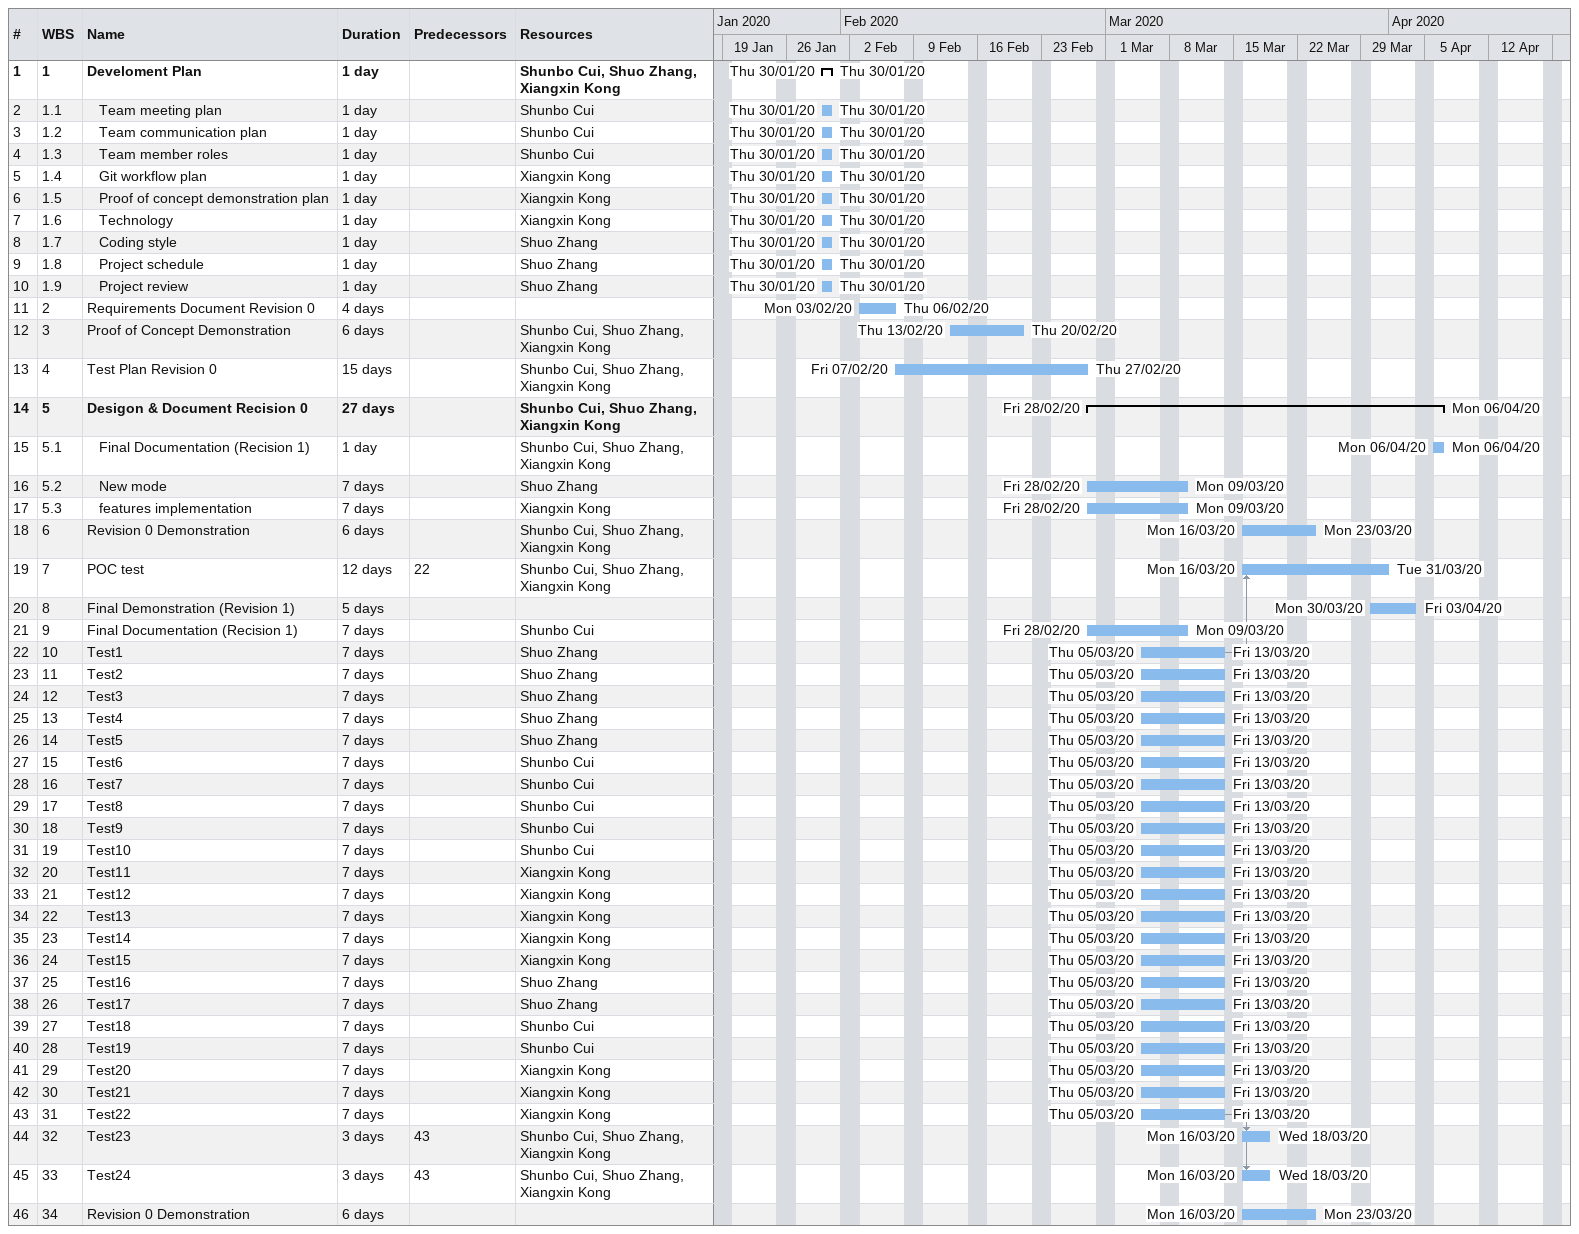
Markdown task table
| ID | WBS | Task | Duration | Start | Finish | Predecessors | Resources |
|---|---|---|---|---|---|---|---|
| 1 | 1 | **Develoment Plan** | 1d | 2020-01-30 | 2020-01-30 |  | Shunbo Cui, Shuo Zhang, Xiangxin Kong |
| 2 | 1.1 | Team meeting plan | 1d | 2020-01-30 | 2020-01-30 |  | Shunbo Cui |
| 3 | 1.2 | Team communication plan | 1d | 2020-01-30 | 2020-01-30 |  | Shunbo Cui |
| 4 | 1.3 | Team member roles | 1d | 2020-01-30 | 2020-01-30 |  | Shunbo Cui |
| 5 | 1.4 | Git workflow plan | 1d | 2020-01-30 | 2020-01-30 |  | Xiangxin Kong |
| 6 | 1.5 | Proof of concept demonstration plan | 1d | 2020-01-30 | 2020-01-30 |  | Xiangxin Kong |
| 7 | 1.6 | Technology | 1d | 2020-01-30 | 2020-01-30 |  | Xiangxin Kong |
| 8 | 1.7 | Coding style | 1d | 2020-01-30 | 2020-01-30 |  | Shuo Zhang |
| 9 | 1.8 | Project schedule | 1d | 2020-01-30 | 2020-01-30 |  | Shuo Zhang |
| 10 | 1.9 | Project review | 1d | 2020-01-30 | 2020-01-30 |  | Shuo Zhang |
| 11 | 2 | Requirements Document Revision 0 | 4d | 2020-02-03 | 2020-02-06 |  |  |
| 12 | 3 | Proof of Concept Demonstration | 6d | 2020-02-13 | 2020-02-20 |  | Shunbo Cui, Shuo Zhang, Xiangxin Kong |
| 13 | 4 | Test Plan Revision 0 | 15d | 2020-02-07 | 2020-02-27 |  | Shunbo Cui, Shuo Zhang, Xiangxin Kong |
| 14 | 5 | **Desigon & Document Recision 0** | 27d | 2020-02-28 | 2020-04-06 |  | Shunbo Cui, Shuo Zhang, Xiangxin Kong |
| 15 | 5.1 | Final Documentation (Recision 1) | 1d | 2020-04-06 | 2020-04-06 |  | Shunbo Cui, Shuo Zhang, Xiangxin Kong |
| 16 | 5.2 | New mode | 7d | 2020-02-28 | 2020-03-09 |  | Shuo Zhang |
| 17 | 5.3 | features implementation | 7d | 2020-02-28 | 2020-03-09 |  | Xiangxin Kong |
| 18 | 6 | Revision 0 Demonstration | 6d | 2020-03-16 | 2020-03-23 |  | Shunbo Cui, Shuo Zhang, Xiangxin Kong |
| 19 | 7 | POC test | 12d | 2020-03-16 | 2020-03-31 | 22 | Shunbo Cui, Shuo Zhang, Xiangxin Kong |
| 20 | 8 | Final Demonstration (Revision 1) | 5d | 2020-03-30 | 2020-04-03 |  |  |
| 21 | 9 | Final Documentation (Recision 1) | 7d | 2020-02-28 | 2020-03-09 |  | Shunbo Cui |
| 22 | 10 | Test1 | 7d | 2020-03-05 | 2020-03-13 |  | Shuo Zhang |
| 23 | 11 | Test2 | 7d | 2020-03-05 | 2020-03-13 |  | Shuo Zhang |
| 24 | 12 | Test3 | 7d | 2020-03-05 | 2020-03-13 |  | Shuo Zhang |
| 25 | 13 | Test4 | 7d | 2020-03-05 | 2020-03-13 |  | Shuo Zhang |
| 26 | 14 | Test5 | 7d | 2020-03-05 | 2020-03-13 |  | Shuo Zhang |
| 27 | 15 | Test6 | 7d | 2020-03-05 | 2020-03-13 |  | Shunbo Cui |
| 28 | 16 | Test7 | 7d | 2020-03-05 | 2020-03-13 |  | Shunbo Cui |
| 29 | 17 | Test8 | 7d | 2020-03-05 | 2020-03-13 |  | Shunbo Cui |
| 30 | 18 | Test9 | 7d | 2020-03-05 | 2020-03-13 |  | Shunbo Cui |
| 31 | 19 | Test10 | 7d | 2020-03-05 | 2020-03-13 |  | Shunbo Cui |
| 32 | 20 | Test11 | 7d | 2020-03-05 | 2020-03-13 |  | Xiangxin Kong |
| 33 | 21 | Test12 | 7d | 2020-03-05 | 2020-03-13 |  | Xiangxin Kong |
| 34 | 22 | Test13 | 7d | 2020-03-05 | 2020-03-13 |  | Xiangxin Kong |
| 35 | 23 | Test14 | 7d | 2020-03-05 | 2020-03-13 |  | Xiangxin Kong |
| 36 | 24 | Test15 | 7d | 2020-03-05 | 2020-03-13 |  | Xiangxin Kong |
| 37 | 25 | Test16 | 7d | 2020-03-05 | 2020-03-13 |  | Shuo Zhang |
| 38 | 26 | Test17 | 7d | 2020-03-05 | 2020-03-13 |  | Shuo Zhang |
| 39 | 27 | Test18 | 7d | 2020-03-05 | 2020-03-13 |  | Shunbo Cui |
| 40 | 28 | Test19 | 7d | 2020-03-05 | 2020-03-13 |  | Shunbo Cui |
| 41 | 29 | Test20 | 7d | 2020-03-05 | 2020-03-13 |  | Xiangxin Kong |
| 42 | 30 | Test21 | 7d | 2020-03-05 | 2020-03-13 |  | Xiangxin Kong |
| 43 | 31 | Test22 | 7d | 2020-03-05 | 2020-03-13 |  | Xiangxin Kong |
| 44 | 32 | Test23 | 3d | 2020-03-16 | 2020-03-18 | 43 | Shunbo Cui, Shuo Zhang, Xiangxin Kong |
| 45 | 33 | Test24 | 3d | 2020-03-16 | 2020-03-18 | 43 | Shunbo Cui, Shuo Zhang, Xiangxin Kong |
| 46 | 34 | Revision 0 Demonstration | 6d | 2020-03-16 | 2020-03-23 |  |  |
